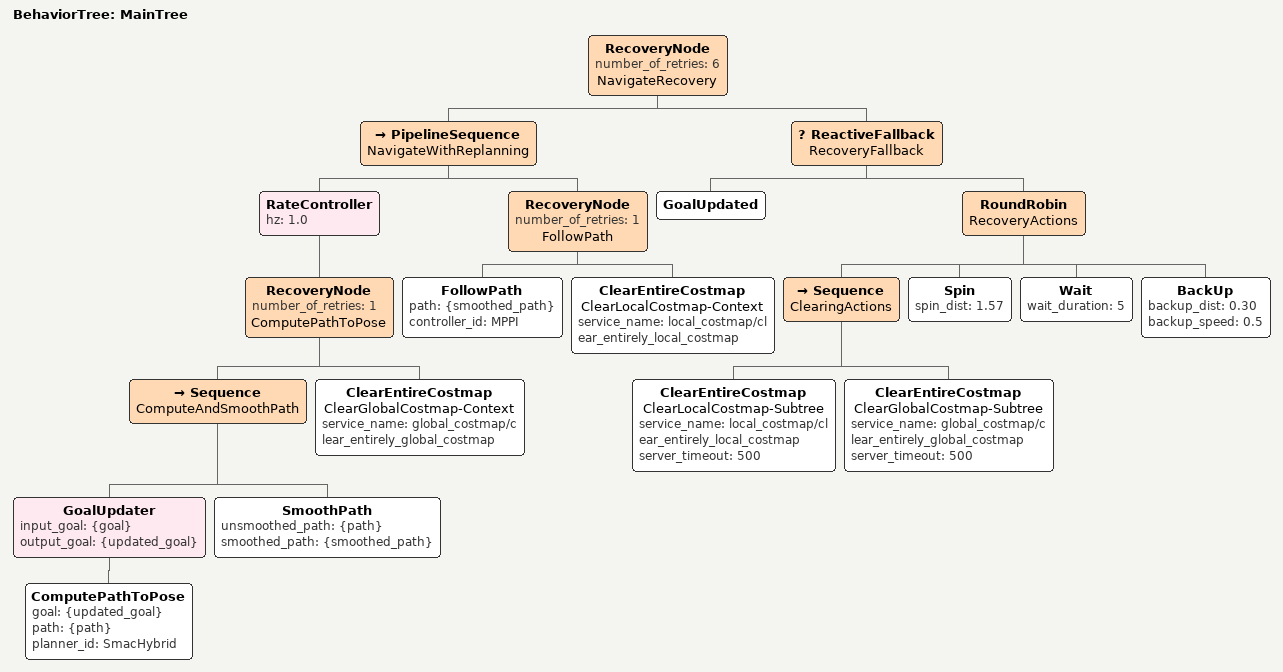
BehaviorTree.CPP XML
<root main_tree_to_execute="MainTree">
  <BehaviorTree ID="MainTree">
    <RecoveryNode number_of_retries="6" name="NavigateRecovery">

      <PipelineSequence name="NavigateWithReplanning">

        <RateController hz="1.0">
          <RecoveryNode number_of_retries="1" name="ComputePathToPose">
            <Sequence name="ComputeAndSmoothPath">
                <GoalUpdater input_goal="{goal}" output_goal="{updated_goal}">
                    <ComputePathToPose goal="{updated_goal}" path="{path}" planner_id="SmacHybrid"/>
                </GoalUpdater>
                <SmoothPath unsmoothed_path="{path}" smoothed_path="{smoothed_path}"/>
            </Sequence>

            <ClearEntireCostmap name="ClearGlobalCostmap-Context" service_name="global_costmap/clear_entirely_global_costmap"/>
          </RecoveryNode>
        </RateController>

        <RecoveryNode number_of_retries="1" name="FollowPath">
          <FollowPath path="{smoothed_path}" controller_id="MPPI"/>
          <ClearEntireCostmap name="ClearLocalCostmap-Context" service_name="local_costmap/clear_entirely_local_costmap"/>
        </RecoveryNode>

      </PipelineSequence>

      <ReactiveFallback name="RecoveryFallback">
        <GoalUpdated/>

        <RoundRobin name="RecoveryActions">
          <Sequence name="ClearingActions">
            <ClearEntireCostmap name="ClearLocalCostmap-Subtree" service_name="local_costmap/clear_entirely_local_costmap" server_timeout="500"/>
            <ClearEntireCostmap name="ClearGlobalCostmap-Subtree" service_name="global_costmap/clear_entirely_global_costmap" server_timeout="500"/>
          </Sequence>

          <Spin spin_dist="1.57"/>
          <Wait wait_duration="5"/>
          <BackUp backup_dist="0.30" backup_speed="0.5"/>
        </RoundRobin>
      </ReactiveFallback>

    </RecoveryNode>
  </BehaviorTree>
</root>
